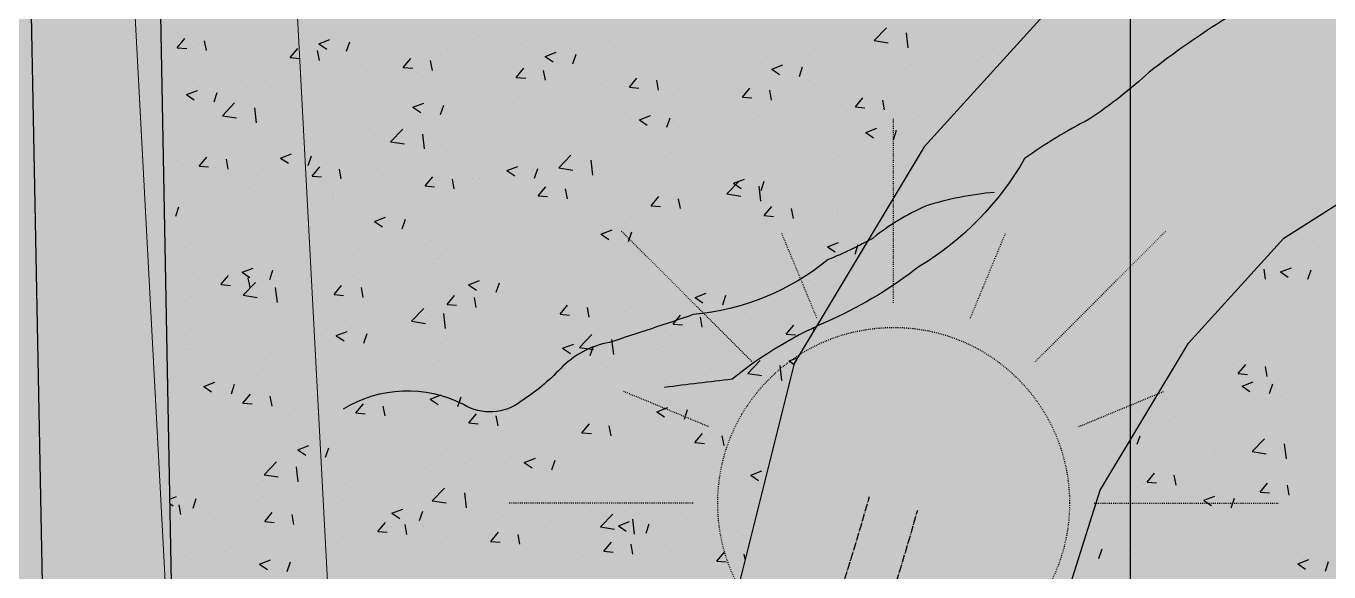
# Model space of a CAD drawing. Header units: millimetres. Extents: x 709 to 3952, y 378 to 2394.
# Drawn here: x 2424.3 to 2631, y 991.2 to 1077.9 of the extents above; entities that cross this region are included whole.
import ezdxf

# ---------------------------------------------------------------- set-up
doc = ezdxf.new("R2010")
doc.units = ezdxf.units.MM
doc.linetypes.add('ACAD_ISO03W100', pattern=[30, 12, -18])
doc.linetypes.add('ACAD_ISO04W100', pattern=[30, 24, -3, 0, -3])
doc.layers.add('BAS', color=252, linetype='Continuous')
doc.layers.add('Layer1', color=7, linetype='Continuous')
doc.layers.add('line', color=251, linetype='Continuous', lineweight=20)

# ---------------------------------------------------------------- blocks, each defined once
blk = doc.blocks.new('*X242')
at = {"color": 0}
for p, q in [((411227.7741436184, 4018092.126790816), (411227.7741436184, 4018092.126790816)), ((411227.2297357752, 4018091.597564502), (411227.2297357752, 4018091.597564502)), ((411229.7455380511, 4018090.254557228), (411229.7455380511, 4018090.254557228)), ((411221.3970361854, 4018085.278012626), (411221.208422377, 4018086.899330371)), ((411223.7576697398, 4018086.453347881), (411225.5081330395, 4018087.125287786)), ((411223.7584447745, 4018086.452124105), (411225.0020011334, 4018085.61333475)), ((411228.1441530337, 4018085.284871397), (411228.6510611387, 4018086.795600215)), ((411220.6529973396, 4018081.737271705), (411220.6529973396, 4018081.737271705)), ((411223.3435898238, 4018082.955340575), (411223.3435898238, 4018082.955340575)), ((411226.9114930271, 4018082.561218293), (411226.9114930271, 4018082.561218293)), ((411229.441541668, 4018081.932210883), (411229.441541668, 4018081.932210883)), ((411216.4568696012, 4018080.057803292), (411216.4568696012, 4018080.057803292)), ((411222.7422308967, 4018080.875273069), (411222.7422308967, 4018080.875273069)), ((411229.1375452853, 4018073.609864537), (411229.1375452853, 4018073.609864537)), ((411229.8030530173, 4018073.947450632), (411229.8030530173, 4018073.947450632)), ((411214.0762589037, 4018071.876978908), (411214.0762589037, 4018071.876978908)), ((411216.1528732181, 4018071.735456947), (411216.1528732181, 4018071.735456947)), ((411217.0651145501, 4018070.313276578), (411218.2703413182, 4018071.749609909)), ((411220.3347545912, 4018072.700925496), (411220.3347545912, 4018072.700925496)), ((411221.6894581423, 4018069.846134278), (411221.400394096, 4018071.4132014)), ((411217.0666342208, 4018070.313118994), (411218.560926268, 4018070.182385379)), ((411218.4752216758, 4018070.180456796), (411218.4752216758, 4018070.180456796)), ((411210.4008573074, 4018067.386206038), (411210.4008573074, 4018067.386206038)), ((411217.6747864466, 4018068.32459675), (411219.4252497462, 4018068.996536655)), ((411217.6755614767, 4018068.32337298), (411218.9191178356, 4018067.484583625)), ((411222.0612555998, 4018067.15612506), (411222.5681637047, 4018068.666853878)), ((411221.7100477274, 4018065.958678446), (411221.7100477274, 4018065.958678446)), ((411223.7464182121, 4018066.822334244), (411223.7464182121, 4018066.822334244)), ((411228.8335489023, 4018065.287518192), (411228.8335489023, 4018065.287518192)), ((411207.1303934934, 4018063.456053888), (411207.1303934934, 4018063.456053888)), ((411215.8488768354, 4018063.413110601), (411215.8488768354, 4018063.413110601)), ((411223.2263145808, 4018064.087157835), (411223.2263145808, 4018064.087157835)), ((411203.2212137714, 4018061.812645654), (411203.2212137714, 4018061.812645654)), ((411207.4995204672, 4018062.016686111), (411207.4995204672, 4018062.016686111)), ((411213.7580161547, 4018062.840632699), (411213.7580161547, 4018062.840632699)), ((411201.0556898852, 4018059.092862643), (411201.4998872421, 4018060.416695782)), ((411219.2963559175, 4018057.921253665), (411221.2435683033, 4018059.950667417)), ((411224.71149104, 4018056.787073829), (411224.4352864284, 4018059.161319077)), ((411227.700426089, 4018060.469508009), (411227.700426089, 4018060.469508009)), ((411200.1558686927, 4018058.036607262), (411200.1558686927, 4018058.036607262)), ((411213.120771855, 4018057.966883451), (411213.120771855, 4018057.966883451)), ((411213.5014295959, 4018057.472735469), (411213.5014295959, 4018057.472735469)), ((411219.2960431562, 4018057.921199651), (411221.5194620076, 4018057.576368371)), ((411226.8469905008, 4018056.908863675), (411226.8469905008, 4018056.908863675)), ((411228.5295525193, 4018056.965171846), (411228.5295525193, 4018056.965171846)), ((411198.5411176216, 4018055.464258892), (411198.5411176216, 4018055.464258892)), ((411215.5448804524, 4018055.090764256), (411215.5448804524, 4018055.090764256)), ((411202.6023933321, 4018053.077276608), (411203.8076201003, 4018054.513609939)), ((411202.6039129955, 4018053.077119021), (411204.0982050427, 4018052.946385406)), ((411202.9172173887, 4018053.490299308), (411202.9172173887, 4018053.490299308)), ((411207.2267235996, 4018052.610145726), (411206.9376595533, 4018054.177212848)), ((411207.1812777186, 4018052.980339902), (411207.1812777186, 4018052.980339902)), ((411216.6495761448, 4018054.226865038), (411216.6495761448, 4018054.226865038)), ((411220.5338978972, 4018051.508473234), (411221.7391246654, 4018052.944806565)), ((411200.9227820312, 4018052.156393314), (411200.9227820312, 4018052.156393314)), ((411211.5919031536, 4018050.195845619), (411213.3423664533, 4018050.867785524)), ((411220.5354175612, 4018051.508315651), (411222.0297096084, 4018051.377582037)), ((411225.1582267973, 4018051.04132827), (411224.869162751, 4018052.608395393)), ((411211.5926781786, 4018050.194621854), (411212.8362345375, 4018049.355832499)), ((411215.9783581658, 4018049.027378723), (411216.4852662708, 4018050.538107541)), ((411222.6685133667, 4018049.217990262), (411222.6685133667, 4018049.217990262)), ((411228.2255561363, 4018048.6428255), (411228.2255561363, 4018048.6428255)), ((411208.0888591332, 4018046.715365704), (411208.0888591332, 4018046.715365704)), ((411215.2408840694, 4018046.76841791), (411215.2408840694, 4018046.76841791)), ((411225.8615971261, 4018046.445201852), (411225.8615971261, 4018046.445201852)), ((411195.2875005433, 4018045.261723483), (411195.2875005433, 4018045.261723483)), ((411202.6132210057, 4018045.167952963), (411202.6132210057, 4018045.167952963)), ((411208.633061448, 4018044.697851689), (411208.633061448, 4018044.697851689)), ((411210.0728377087, 4018044.366572241), (411210.0728377087, 4018044.366572241)), ((411194.3460435951, 4018042.296100517), (411194.3460435951, 4018042.296100517)), ((411194.9727924513, 4018040.964116306), (411195.4797005562, 4018042.474845124)), ((411200.6045392826, 4018043.120047105), (411200.6045392826, 4018043.120047105)), ((411221.9786223531, 4018044.133979896), (411221.9786223531, 4018044.133979896)), ((411200.5586970796, 4018041.90360093), (411200.5586970796, 4018041.90360093)), ((411213.9042579843, 4018041.339729137), (411213.9042579843, 4018041.339729137)), ((411226.514579456, 4018040.130373352), (411228.2650427556, 4018040.802313257)), ((411227.2498188894, 4018040.775857343), (411227.2498188894, 4018040.775857343)), ((411227.9215597536, 4018040.320479154), (411227.9215597536, 4018040.320479154)), ((411230.9010264464, 4018038.961894804), (411231.4079345513, 4018040.472623622)), ((411226.5153544846, 4018040.129149591), (411227.7589108435, 4018039.290360236))]:
    blk.add_line(p, q, dxfattribs=at)
blk = doc.blocks.new('*X243')
at = {"color": 0}
for p, q in [((411052.9657278754, 4018125.409861731), (411052.9657278754, 4018125.409861731)), ((411069.9384469096, 4018125.117877773), (411069.9384469096, 4018125.117877773)), ((411140.3097095194, 4018125.126569734), (411140.3097095194, 4018125.126569734)), ((411144.7406157991, 4018125.092769564), (411144.7406157991, 4018125.092769564)), ((411159.3053483135, 4018123.179085132), (411161.2525606992, 4018125.208498884)), ((411048.744006771, 4018122.042113638), (411049.9492335391, 4018123.478446969)), ((411052.4681638151, 4018124.095559674), (411052.4681638151, 4018124.095559674)), ((411053.3683920517, 4018121.575103391), (411053.0793280054, 4018123.142170513)), ((411061.8080857893, 4018123.786083662), (411061.8080857893, 4018123.786083662)), ((411071.2049331333, 4018122.656344886), (411072.955396433, 4018123.328284791)), ((411075.5914462064, 4018121.487987659), (411076.0983543114, 4018122.998716477)), ((411083.2840078146, 4018124.554005979), (411083.2840078146, 4018124.554005979)), ((411096.6295687187, 4018123.990134186), (411096.6295687187, 4018123.990134186)), ((411106.2524320877, 4018124.168842217), (411106.2524320877, 4018124.168842217)), ((411109.9751296229, 4018123.426262392), (411109.9751296229, 4018123.426262392)), ((411116.2247560089, 4018124.483223225), (411116.2247560089, 4018124.483223225)), ((411134.0512138319, 4018124.302623146), (411134.0512138319, 4018124.302623146)), ((411158.0861767032, 4018124.52889777), (411158.0861767032, 4018124.52889777)), ((411159.3050355446, 4018123.1790311), (411161.528454396, 4018122.834199821)), ((411164.7205363442, 4018122.04493547), (411164.4443317325, 4018124.419180717)), ((411167.2049313882, 4018123.156279061), (411167.2049313882, 4018123.156279061)), ((411171.4317376082, 4018123.965025977), (411171.4317376082, 4018123.965025977)), ((411179.8325944518, 4018124.756744009), (411179.8325944518, 4018124.756744009)), ((411048.7455264495, 4018122.041956003), (411050.2398184966, 4018121.911222389)), ((411052.3397873631, 4018122.539558526), (411052.3397873631, 4018122.539558526)), ((411066.6755113359, 4018120.473310264), (411067.8807381041, 4018121.909643595)), ((411071.2998952494, 4018120.006285936), (411071.0108312031, 4018121.573353058)), ((411071.2057081269, 4018122.655121089), (411072.4492644858, 4018121.816331734)), ((411090.6124208787, 4018121.008350689), (411090.6124208787, 4018121.008350689)), ((411091.6727778548, 4018121.666217658), (411091.6727778548, 4018121.666217658)), ((411103.2400839425, 4018122.608815636), (411103.2400839425, 4018122.608815636)), ((411107.1331690331, 4018120.654151484), (411108.8836323328, 4018121.32609139)), ((411108.7941559884, 4018120.977468399), (411108.7941559884, 4018120.977468399)), ((411111.5196802015, 4018119.485766157), (411112.0265883064, 4018120.996494975)), ((411118.2624544146, 4018122.223993535), (411118.2624544146, 4018122.223993535)), ((411123.3206905271, 4018122.862390598), (411123.3206905271, 4018122.862390598)), ((411136.666251432, 4018122.298518805), (411136.666251432, 4018122.298518805)), ((411150.0118123354, 4018121.734647012), (411150.0118123354, 4018121.734647012)), ((411154.3690130727, 4018121.39601424), (411154.3690130727, 4018121.39601424)), ((411163.3573732395, 4018121.170775218), (411163.3573732395, 4018121.170775218)), ((411178.1185200863, 4018121.765370386), (411178.1185200863, 4018121.765370386)), ((411066.6770310152, 4018120.473152634), (411068.1713230623, 4018120.342419019)), ((411077.0931236206, 4018119.1635931), (411077.0931236206, 4018119.1635931)), ((411077.7765025628, 4018119.248085866), (411077.7765025628, 4018119.248085866)), ((411084.6070159008, 4018118.90450689), (411085.8122426689, 4018120.34084022)), ((411084.6085355809, 4018118.904349264), (411086.102827628, 4018118.77361565)), ((411089.2313984473, 4018118.43746848), (411088.942334401, 4018120.004535602)), ((411102.535660301, 4018120.153521811), (411102.535660301, 4018120.153521811)), ((411107.1339440366, 4018120.652927691), (411108.3775003955, 4018119.814138336)), ((411141.3843410058, 4018119.52160665), (411141.3843410058, 4018119.52160665)), ((411143.0614049321, 4018118.651958082), (411144.8118682318, 4018119.323897988)), ((411147.4479141966, 4018117.483544655), (411147.9548223016, 4018118.994273473)), ((411163.5388658528, 4018119.262745827), (411163.5388658528, 4018119.262745827)), ((411165.2485246147, 4018119.415378272), (411165.2485246147, 4018119.415378272)), ((411174.7168230408, 4018120.661903408), (411174.7168230408, 4018120.661903408)), ((411176.7029341445, 4018120.606903424), (411176.7029341445, 4018120.606903424)), ((411064.7918304961, 4018117.373678276), (411064.7918304961, 4018117.373678276)), ((411077.2786024575, 4018116.828367064), (411077.2786024575, 4018116.828367064)), ((411086.7469008836, 4018118.0748922), (411086.7469008836, 4018118.0748922)), ((411102.5385204657, 4018117.335703515), (411103.7437472339, 4018118.772036846)), ((411102.5400401466, 4018117.335545895), (411104.0343321937, 4018117.20481228)), ((411107.1629016451, 4018116.868651025), (411106.8738375988, 4018118.435718147)), ((411120.4700250312, 4018115.766900141), (411121.6752517994, 4018117.203233472)), ((411125.0944048432, 4018115.299833569), (411124.8053407969, 4018116.866900691)), ((411128.7566779417, 4018117.921141702), (411128.7566779417, 4018117.921141702)), ((411143.0621799467, 4018118.650734292), (411144.3057363056, 4018117.811944937)), ((411148.9592116192, 4018116.760121269), (411148.9592116192, 4018116.760121269)), ((411158.9900289272, 4018118.591431684), (411158.9900289272, 4018118.591431684)), ((411046.3478973904, 4018116.33215079), (411046.3478973904, 4018116.33215079)), ((411050.1993735371, 4018114.593066021), (411051.9498368368, 4018115.265005927)), ((411052.1641674321, 4018115.773213329), (411052.1641674321, 4018115.773213329)), ((411054.5858804917, 4018113.424725242), (411055.0927885966, 4018114.93545406)), ((411059.6934582946, 4018115.768278996), (411059.6934582946, 4018115.768278996)), ((411062.513469387, 4018116.660968542), (411062.513469387, 4018116.660968542)), ((411071.02010677, 4018116.004420476), (411071.02010677, 4018116.004420476)), ((411073.0390191987, 4018115.204407203), (411073.0390191987, 4018115.204407203)), ((411086.3845801029, 4018114.64053541), (411086.3845801029, 4018114.64053541)), ((411115.9207596263, 4018116.16087688), (411115.9207596263, 4018116.16087688)), ((411120.4715447123, 4018115.766742525), (411121.9658367594, 4018115.636008911)), ((411133.7329710837, 4018115.266276937), (411133.7329710837, 4018115.266276937)), ((411138.4015295961, 4018114.198096767), (411139.6067563643, 4018115.634430097)), ((411143.025908041, 4018113.731016113), (411142.7368439948, 4018115.298083236)), ((411143.2012695099, 4018116.512802073), (411143.2012695099, 4018116.512802073)), ((411166.9009350051, 4018114.833932716), (411166.9009350051, 4018114.833932716)), ((411047.9338151542, 4018114.158343983), (411047.9338151542, 4018114.158343983)), ((411050.2001485225, 4018114.591842225), (411051.4437048814, 4018113.75305287)), ((411055.2313473527, 4018113.925790865), (411055.2313473527, 4018113.925790865)), ((411055.8957210375, 4018111.240046191), (411057.8429334232, 4018113.269459942)), ((411086.1276094369, 4018112.59087262), (411087.8780727366, 4018113.262812525)), ((411086.1283844329, 4018112.589648827), (411087.3719407918, 4018111.750859472)), ((411090.3084244958, 4018112.686004343), (411090.3084244958, 4018112.686004343)), ((411090.5141144872, 4018111.42250374), (411091.0210225921, 4018112.933232557)), ((411099.7301410079, 4018114.076663616), (411099.7301410079, 4018114.076663616)), ((411102.9360875591, 4018114.28646929), (411102.9360875591, 4018114.28646929)), ((411113.075701912, 4018113.512791823), (411113.075701912, 4018113.512791823)), ((411126.4212628162, 4018112.948920029), (411126.4212628162, 4018112.948920029)), ((411127.4744753963, 4018114.442330349), (411127.4744753963, 4018114.442330349)), ((411134.3795573857, 4018114.25749671), (411134.3795573857, 4018114.25749671)), ((411138.403049278, 4018114.197939156), (411139.8973413251, 4018114.067205541)), ((411154.0650166897, 4018113.073667894), (411154.0650166897, 4018113.073667894)), ((411156.3330341607, 4018112.629293391), (411157.5382609289, 4018114.065626722)), ((411156.3345538437, 4018112.629135786), (411157.8288458908, 4018112.498402172)), ((411160.9574112388, 4018112.162198658), (411160.6683471925, 4018113.72926578)), ((411169.5292442144, 4018113.773575391), (411169.5292442144, 4018113.773575391)), ((411055.8954082651, 4018111.239992128), (411058.1188271166, 4018110.895160849)), ((411061.3109012255, 4018110.10596477), (411061.0346966139, 4018112.480210017)), ((411077.4725061801, 4018110.925739521), (411077.4725061801, 4018110.925739521)), ((411102.2174175528, 4018111.117175602), (411102.2174175528, 4018111.117175602)), ((411111.6857159789, 4018112.363700738), (411111.6857159789, 4018112.363700738)), ((411119.7999031516, 4018111.754872152), (411119.7999031516, 4018111.754872152)), ((411122.0558453359, 4018110.588679218), (411123.8063086356, 4018111.260619123)), ((411122.0566203426, 4018110.587455429), (411123.3001767015, 4018109.748666074)), ((411126.4423484819, 4018109.420282238), (411126.9492565868, 4018110.931011056)), ((411139.7668237204, 4018112.385048235), (411139.7668237204, 4018112.385048235)), ((411141.0803446229, 4018111.199260304), (411141.0803446229, 4018111.199260304)), ((411153.1123846253, 4018111.821176442), (411153.1123846253, 4018111.821176442)), ((411154.9495899808, 4018111.270950832), (411154.9495899808, 4018111.270950832)), ((411166.4579455287, 4018111.257304649), (411166.4579455287, 4018111.257304649)), ((411168.1400846042, 4018110.801610611), (411168.1400846042, 4018110.801610611)), ((411064.487834113, 4018109.05133193), (411064.487834113, 4018109.05133193)), ((411082.5767472532, 4018107.102070833), (411084.523959639, 4018109.131484584)), ((411095.9589218653, 4018110.293229014), (411095.9589218653, 4018110.293229014)), ((411105.2202489187, 4018109.252247593), (411105.2202489187, 4018109.252247593)), ((411128.452681559, 4018109.598795357), (411128.452681559, 4018109.598795357)), ((411140.3699357473, 4018108.768326274), (411140.3699357473, 4018108.768326274)), ((411152.4132904906, 4018108.731138887), (411152.4132904906, 4018108.731138887)), ((411157.9840812349, 4018108.586485815), (411159.7345445346, 4018109.258425721)), ((411157.9848562527, 4018108.585262029), (411159.2284126116, 4018107.746472674)), ((411158.6717861781, 4018109.555085475), (411158.6717861781, 4018109.555085475)), ((411162.3705824773, 4018107.418060738), (411162.8774905822, 4018108.928789556)), ((411051.8601710494, 4018107.450866983), (411051.8601710494, 4018107.450866983)), ((411070.7018640218, 4018106.968074267), (411070.7018640218, 4018106.968074267)), ((411080.170162448, 4018108.214599403), (411080.170162448, 4018108.214599403)), ((411082.5764344822, 4018107.102016777), (411084.7998533337, 4018106.757185498)), ((411087.9919237189, 4018105.967972747), (411087.7157191072, 4018108.342217994)), ((411090.6405946845, 4018106.749623036), (411090.6405946845, 4018106.749623036)), ((411115.6167632432, 4018107.838530534), (411115.6167632432, 4018107.838530534)), ((411136.6245310733, 4018106.652509276), (411136.6245310733, 4018106.652509276)), ((411166.5969386229, 4018106.511586369), (411166.5969386229, 4018106.511586369)), ((411052.2127901179, 4018103.237310294), (411053.4180168861, 4018104.673643624)), ((411056.8371607067, 4018102.770297384), (411056.5480966604, 4018104.337364506)), ((411064.4433683344, 4018106.144127679), (411064.4433683344, 4018106.144127679)), ((411065.1220498407, 4018104.527593755), (411066.8725131404, 4018105.19953366)), ((411065.1228248285, 4018104.526369963), (411066.3663811873, 4018103.687580608)), ((411069.5085487725, 4018103.359241323), (411070.0154568774, 4018104.869970141)), ((411090.0044281124, 4018104.363657997), (411090.0044281124, 4018104.363657997)), ((411102.6320911764, 4018105.964122944), (411102.6320911764, 4018105.964122944)), ((411109.2577734684, 4018102.964095473), (411111.2049858542, 4018104.993509225)), ((411120.8977369597, 4018104.582037552), (411120.8977369597, 4018104.582037552)), ((411125.7902815132, 4018106.265701715), (411125.7902815132, 4018106.265701715)), ((411127.1562326471, 4018105.40598414), (411127.1562326471, 4018105.40598414)), ((411153.7610203066, 4018104.751321548), (411153.7610203066, 4018104.751321548)), ((411048.654608917, 4018104.065498068), (411048.654608917, 4018104.065498068)), ((411052.2143097896, 4018103.237152661), (411053.7086018368, 4018103.106419046)), ((411054.8250901459, 4018102.993395218), (411054.8250901459, 4018102.993395218)), ((411068.1706510508, 4018102.429523424), (411068.1706510508, 4018102.429523424)), ((411070.1442946828, 4018101.668506919), (411071.349521451, 4018103.10484025)), ((411074.7686639045, 4018101.201479929), (411074.4795998582, 4018102.768547051)), ((411076.0609404509, 4018104.246998477), (411076.0609404509, 4018104.246998477)), ((411077.1685097973, 4018102.603393175), (411077.1685097973, 4018102.603393175)), ((411101.0502857398, 4018102.525400353), (411102.8007490395, 4018103.197340258)), ((411101.0510607389, 4018102.524176565), (411102.2946170978, 4018101.68538721)), ((411105.1089775423, 4018102.503407941), (411105.1089775423, 4018102.503407941)), ((411105.4367827675, 4018101.35701982), (411105.9436908725, 4018102.867748638)), ((411109.2574606994, 4018102.964041427), (411111.4808795508, 4018102.619210148)), ((411111.2106272803, 4018103.763077157), (411111.2106272803, 4018103.763077157)), ((411114.6729462123, 4018101.829980722), (411114.3967416006, 4018104.20422597)), ((411140.7763482398, 4018102.876913958), (411140.7763482398, 4018102.876913958)), ((411164.4973314925, 4018102.522057643), (411164.4973314925, 4018102.522057643)), ((411046.7507257788, 4018100.199144458), (411046.7507257788, 4018100.199144458)), ((411061.4812862181, 4018101.744373918), (411061.4812862181, 4018101.744373918)), ((411064.1838377303, 4018100.728985585), (411064.1838377303, 4018100.728985585)), ((411070.1458143553, 4018101.668349291), (411071.6401064025, 4018101.537615677)), ((411081.516211955, 4018101.86565163), (411081.516211955, 4018101.86565163)), ((411088.0757992478, 4018100.099703545), (411089.2810260159, 4018101.536036876)), ((411089.3821834287, 4018100.432936217), (411089.3821834287, 4018100.432936217)), ((411092.7001671023, 4018099.632662473), (411092.411103056, 4018101.199729595)), ((411094.8617728591, 4018101.301779837), (411094.8617728591, 4018101.301779837)), ((411095.6406791162, 4018101.256882805), (411095.6406791162, 4018101.256882805)), ((411096.6309730461, 4018101.260452599), (411096.6309730461, 4018101.260452599)), ((411108.2073337633, 4018100.737908044), (411108.2073337633, 4018100.737908044)), ((411121.5528946683, 4018100.17403625), (411121.5528946683, 4018100.17403625)), ((411128.1486851762, 4018101.276449011), (411128.1486851762, 4018101.276449011)), ((411135.9387996841, 4018098.826120115), (411137.8860120699, 4018100.855533866)), ((411136.9785216387, 4018100.523206951), (411138.7289849384, 4018101.195146856)), ((411136.9792966486, 4018100.521983166), (411138.2228530074, 4018099.683193811)), ((411141.3650167627, 4018099.354798318), (411141.8719248676, 4018100.865527136)), ((411161.5633461686, 4018100.941317814), (411161.5633461686, 4018100.941317814)), ((411046.9016319839, 4018099.241749361), (411046.9016319839, 4018099.241749361)), ((411051.5561746662, 4018099.128520637), (411051.5561746662, 4018099.128520637)), ((411060.0962866822, 4018099.635272665), (411060.0962866822, 4018099.635272665)), ((411073.4418475871, 4018099.071400872), (411073.4418475871, 4018099.071400872)), ((411073.5934240114, 4018098.354306606), (411073.5934240114, 4018098.354306606)), ((411082.0513188125, 4018098.757828041), (411082.0513188125, 4018098.757828041)), ((411086.7874084913, 4018098.507529078), (411086.7874084913, 4018098.507529078)), ((411088.077318921, 4018100.099545922), (411089.5716109682, 4018099.968812307)), ((411106.0073038133, 4018098.530900171), (411107.2125305815, 4018099.967233502)), ((411106.0088234867, 4018098.530742552), (411107.5031155339, 4018098.400008938)), ((411110.6316703001, 4018098.063845017), (411110.3426062538, 4018099.63091214)), ((411115.3127668605, 4018099.516184189), (411115.3127668605, 4018099.516184189)), ((411123.9388083782, 4018096.962096796), (411125.1440351463, 4018098.398430127)), ((411134.8984555724, 4018099.610164457), (411134.8984555724, 4018099.610164457)), ((411135.9384869165, 4018098.826066076), (411138.1619057679, 4018098.481234797)), ((411141.3539687055, 4018097.691988698), (411141.0777640938, 4018100.066233945)), ((411145.836552055, 4018098.87084609), (411145.836552055, 4018098.87084609)), ((411148.2440164766, 4018099.046292663), (411148.2440164766, 4018099.046292663)), ((411149.917677259, 4018100.019433085), (411149.917677259, 4018100.019433085)), ((411152.0950477424, 4018099.694792678), (411152.0950477424, 4018099.694792678)), ((411161.5895773808, 4018098.482420869), (411161.5895773808, 4018098.482420869)), ((411048.5029830578, 4018095.295978906), (411049.0098911627, 4018096.806707724)), ((411057.8666298978, 4018096.283834882), (411057.8666298978, 4018096.283834882)), ((411064.1251255852, 4018097.10778147), (411064.1251255852, 4018097.10778147)), ((411067.4716645797, 4018096.255203481), (411067.4716645797, 4018096.255203481)), ((411089.7004317297, 4018096.041311651), (411089.7004317297, 4018096.041311651)), ((411100.1329693954, 4018097.943657285), (411100.1329693954, 4018097.943657285)), ((411102.3280947933, 4018097.641776599), (411102.3280947933, 4018097.641776599)), ((411113.4785302996, 4018097.379785492), (411113.4785302996, 4018097.379785492)), ((411123.9403280524, 4018096.961939183), (411125.4346200996, 4018096.831205568)), ((411126.8240912046, 4018096.815913697), (411126.8240912046, 4018096.815913697)), ((411128.5631734983, 4018096.495027562), (411128.274109452, 4018098.062094684)), ((411130.0477926376, 4018096.792216479), (411130.0477926376, 4018096.792216479)), ((411135.3380230248, 4018097.516808527), (411135.3380230248, 4018097.516808527)), ((411140.1696521087, 4018096.252041904), (411140.1696521087, 4018096.252041904)), ((411141.8703129428, 4018095.393293421), (411143.0755397109, 4018096.829626752)), ((411146.4946766961, 4018094.926210106), (411146.2056126498, 4018096.493277228)), ((411153.4570239243, 4018096.428975202), (411153.4570239243, 4018096.428975202)), ((411076.8645134138, 4018094.281046829), (411076.8645134138, 4018094.281046829)), ((411080.0447261436, 4018094.462121489), (411081.7951894433, 4018095.134061394)), ((411080.0455011345, 4018094.4608977), (411081.2890574933, 4018093.622108345)), ((411084.4312170533, 4018093.293757403), (411084.9381251582, 4018094.804486221)), ((411114.320998524, 4018094.721744755), (411114.320998524, 4018094.721744755)), ((411120.5794942115, 4018095.545691343), (411120.5794942115, 4018095.545691343)), ((411120.758368792, 4018095.014183968), (411120.758368792, 4018095.014183968)), ((411140.4723518567, 4018094.554567612), (411140.4723518567, 4018094.554567612)), ((411141.8718326181, 4018095.393135813), (411143.3661246653, 4018095.262402199)), ((411153.5152130129, 4018095.688170111), (411153.5152130129, 4018095.688170111)), ((411052.8920103455, 4018093.752578924), (411052.8920103455, 4018093.752578924)), ((411063.8798413474, 4018092.406639239), (411063.8798413474, 4018092.406639239)), ((411098.5322391067, 4018092.643115144), (411098.5322391067, 4018092.643115144)), ((411106.1787145578, 4018092.51155941), (411106.1787145578, 4018092.51155941)), ((411115.9729620425, 4018092.459928086), (411117.7234253422, 4018093.131867991)), ((411115.9737370449, 4018092.458704302), (411117.2172934038, 4018091.619914947)), ((411120.359451048, 4018091.291535901), (411120.8663591529, 4018092.802264719)), ((411127.8446887931, 4018092.954102665), (411127.8446887931, 4018092.954102665)), ((411049.851298068, 4018090.285673889), (411049.851298068, 4018090.285673889)), ((411051.2521782835, 4018090.806174292), (411051.2521782835, 4018090.806174292)), ((411082.8054449931, 4018090.57264342), (411082.8054449931, 4018090.57264342)), ((411089.0639406805, 4018091.396590008), (411089.0639406805, 4018091.396590008)), ((411091.5990603242, 4018090.008934852), (411091.5990603242, 4018090.008934852)), ((411115.0087704776, 4018091.193837843), (411115.0087704776, 4018091.193837843)), ((411145.5183093062, 4018089.834499882), (411145.5183093062, 4018089.834499882)), ((411151.9011979416, 4018090.457734684), (411153.6516612413, 4018091.129674589)), ((411151.9019729546, 4018090.456510904), (411153.1455293134, 4018089.617721549)), ((411154.9866077324, 4018091.081025017), (411154.9866077324, 4018091.081025017)), ((411156.2876850434, 4018089.289314401), (411156.7945931483, 4018090.800043219)), ((411063.1968589721, 4018089.721802095), (411063.1968589721, 4018089.721802095)), ((411067.0166855757, 4018088.494013809), (411067.0166855757, 4018088.494013809)), ((411076.5424198755, 4018089.157930302), (411076.5424198755, 4018089.157930302)), ((411089.8879807804, 4018088.594058509), (411089.8879807804, 4018088.594058509)), ((411102.0240984106, 4018089.319430253), (411102.0240984106, 4018089.319430253)), ((411103.2335416846, 4018088.030186715), (411103.2335416846, 4018088.030186715)), ((411139.2598136188, 4018089.010553293), (411139.2598136188, 4018089.010553293)), ((411153.1530275412, 4018088.106628856), (411153.1530275412, 4018088.106628856)), ((411051.2898914621, 4018086.423542085), (411051.2898914621, 4018086.423542085)), ((411055.6815734649, 4018084.432506949), (411056.886800233, 4018085.86884028)), ((411057.5483871496, 4018087.247488673), (411057.5483871496, 4018087.247488673)), ((411059.0391665474, 4018086.398842624), (411060.7896298471, 4018087.070782529)), ((411059.0399415304, 4018086.397618837), (411060.2834978893, 4018085.558829482)), ((411063.4256513385, 4018085.230494986), (411063.9325594435, 4018086.741223804)), ((411076.5605170311, 4018085.958700483), (411076.5605170311, 4018085.958700483)), ((411077.0194060914, 4018087.506310293), (411077.0194060914, 4018087.506310293)), ((411089.3964353466, 4018087.718965305), (411089.3964353466, 4018087.718965305)), ((411116.5791025888, 4018087.466314922), (411116.5791025888, 4018087.466314922)), ((411123.4710542014, 4018086.931923682), (411123.4710542014, 4018086.931923682)), ((411129.9246634929, 4018086.902443129), (411129.9246634929, 4018086.902443129)), ((411140.1683554745, 4018086.232221266), (411140.1683554745, 4018086.232221266)), ((411143.2702243979, 4018086.338571334), (411143.2702243979, 4018086.338571334)), ((411055.6830931301, 4018084.432349319), (411057.1773851773, 4018084.301615704)), ((411059.2101986239, 4018082.749105815), (411061.1574110097, 4018084.778519567)), ((411060.3059293617, 4018083.965491377), (411060.0168653154, 4018085.532558499)), ((411062.4397518572, 4018085.003685735), (411062.4397518572, 4018085.003685735)), ((411063.575844964, 4018084.084292893), (411063.575844964, 4018084.084292893)), ((411064.6253560801, 4018081.615025973), (411064.3491514685, 4018083.989271221)), ((411073.6130780298, 4018082.863703575), (411074.818304798, 4018084.300036905)), ((411078.2374325595, 4018082.396673921), (411077.9483685132, 4018083.963741044)), ((411094.9674024464, 4018084.396649221), (411096.7178657461, 4018085.068589127)), ((411094.9681774405, 4018084.395425438), (411096.2117337993, 4018083.556636083)), ((411099.3538853336, 4018083.228273483), (411099.8607934385, 4018084.739002301)), ((411107.7442600878, 4018084.861451958), (411107.7442600878, 4018084.861451958)), ((411114.0027557753, 4018085.685398547), (411114.0027557753, 4018085.685398547)), ((411127.54069241, 4018084.631756319), (411127.54069241, 4018084.631756319)), ((411148.8854940888, 4018085.102838462), (411148.8854940888, 4018085.102838462)), ((411047.8600976237, 4018082.501061176), (411047.8600976237, 4018082.501061176)), ((411050.9481819007, 4018082.483827946), (411050.9481819007, 4018082.483827946)), ((411059.2098858537, 4018082.749051755), (411061.4333047051, 4018082.404220476)), ((411073.6145976958, 4018082.863545949), (411075.108889743, 4018082.732812335)), ((411091.5445825954, 4018081.294900201), (411092.7498093635, 4018082.731233532)), ((411091.9555006705, 4018082.782822347), (411091.9555006705, 4018082.782822347)), ((411096.1689357574, 4018080.827856466), (411095.8798717111, 4018082.394923588)), ((411114.7047740945, 4018082.871491497), (411114.7047740945, 4018082.871491497)), ((411130.8956383454, 4018082.394455819), (411132.6461016451, 4018083.066395725)), ((411130.8964133509, 4018082.39323204), (411132.1399697097, 4018081.554442685)), ((411134.3058398559, 4018082.600213903), (411134.3058398559, 4018082.600213903)), ((411135.2821193287, 4018081.226051982), (411135.7890274337, 4018082.736780799)), ((411076.2287065569, 4018080.712350623), (411076.2287065569, 4018080.712350623)), ((411082.4872022443, 4018081.536297211), (411082.4872022443, 4018081.536297211)), ((411085.891224839, 4018078.611130456), (411087.8384372248, 4018080.640544207)), ((411091.3063785735, 4018077.47703395), (411091.0301739618, 4018079.851279197)), ((411091.5461022615, 4018081.29474258), (411093.0403943087, 4018081.164008965)), ((411101.7201020278, 4018080.997083907), (411101.7201020278, 4018080.997083907)), ((411109.4760871602, 4018079.726096826), (411110.6813139284, 4018081.162430157)), ((411109.4776068272, 4018079.72593921), (411110.9718988744, 4018079.595205596)), ((411114.1004389551, 4018079.25903901), (411113.8113749088, 4018080.826106132)), ((411119.7261856217, 4018080.097589345), (411119.7261856217, 4018080.097589345)), ((411127.4075917248, 4018078.157293451), (411128.612818493, 4018079.593626782)), ((411138.9415708701, 4018079.974207084), (411138.9415708701, 4018079.974207084)), ((411148.4098692962, 4018081.22073222), (411148.4098692962, 4018081.22073222)), ((411060.4399471395, 4018078.633721012), (411060.4399471395, 4018078.633721012)), ((411076.256520648, 4018077.636354138), (411076.256520648, 4018077.636354138)), ((411085.8909120708, 4018078.611076404), (411088.1143309223, 4018078.266245125)), ((411089.0924389639, 4018079.39661896), (411089.0924389639, 4018079.39661896)), ((411105.1465313881, 4018077.594964787), (411105.1465313881, 4018077.594964787)), ((411127.4091113929, 4018078.157135841), (411128.9034034401, 4018078.026402226)), ((411132.0319421533, 4018077.690221555), (411131.742878107, 4018079.257288677)), ((411132.6830751827, 4018079.150260496), (411132.6830751827, 4018079.150260496)), ((411139.8643590914, 4018077.90987492), (411139.8643590914, 4018077.90987492)), ((411145.3390962901, 4018076.588490077), (411146.5443230583, 4018078.024823408)), ((411149.7638493147, 4018077.203449378), (411149.6743813048, 4018077.688471221)), ((411050.9716487134, 4018077.387195876), (411050.9716487134, 4018077.387195876)), ((411058.3284908234, 4018076.946918317), (411058.3284908234, 4018076.946918317)), ((411063.2718485813, 4018075.761946547), (411063.2718485813, 4018075.761946547)), ((411071.6740517283, 4018076.383046523), (411071.6740517283, 4018076.383046523)), ((411073.9618428502, 4018076.333370357), (411075.7123061499, 4018077.005310262)), ((411073.9626178364, 4018076.332146574), (411075.2061741953, 4018075.493357219)), ((411078.3483196193, 4018075.165011066), (411078.8552277242, 4018076.675739884)), ((411085.0196126325, 4018075.819174729), (411085.0196126325, 4018075.819174729)), ((411107.4260173392, 4018075.825105749), (411107.4260173392, 4018075.825105749)), ((411112.5722510547, 4018074.473155098), (411114.5194634405, 4018076.502568849)), ((411116.8943157653, 4018077.071630885), (411116.8943157653, 4018077.071630885)), ((411117.9874010669, 4018073.339041926), (411117.7111964552, 4018075.713287173)), ((411127.2366960277, 4018076.309409973), (411127.2366960277, 4018076.309409973)), ((411140.2962182175, 4018077.111043466), (411140.2962182175, 4018077.111043466)), ((411145.3406159586, 4018076.588332471), (411146.8349080058, 4018076.457598857)), ((411050.2541264563, 4018074.152667557), (411050.2541264563, 4018074.152667557)), ((411050.6441855172, 4018074.1614816), (411050.6441855172, 4018074.1614816)), ((411063.5996873597, 4018073.588795764), (411063.5996873597, 4018073.588795764)), ((411090.5668771553, 4018075.092340228), (411090.5668771553, 4018075.092340228)), ((411098.3651735359, 4018075.255302936), (411098.3651735359, 4018075.255302936)), ((411101.1675216517, 4018075.001159161), (411101.1675216517, 4018075.001159161)), ((411109.8900787492, 4018074.331176955), (411111.6405420489, 4018075.00311686)), ((411109.8908537464, 4018074.329953176), (411111.1344101053, 4018073.49116382)), ((411111.7107344408, 4018074.691431142), (411111.7107344408, 4018074.691431142)), ((411112.5719382879, 4018074.473101054), (411114.7953571394, 4018074.128269775)), ((411114.276553614, 4018073.162789564), (411114.7834617189, 4018074.673518382)), ((411114.4007777114, 4018074.549145151), (411114.4007777114, 4018074.549145151)), ((411125.056295345, 4018074.127559349), (411125.056295345, 4018074.127559349)), ((411125.7165639833, 4018074.608418908), (411125.7165639833, 4018074.608418908)), ((411138.4018562491, 4018073.563687556), (411138.4018562491, 4018073.563687556)), ((411075.9104638082, 4018071.676004414), (411075.9104638082, 4018071.676004414)), ((411075.9872229211, 4018072.58971567), (411075.9872229211, 4018072.58971567)), ((411076.9452482646, 4018073.02492397), (411076.9452482646, 4018073.02492397)), ((411085.3787622344, 4018072.92252955), (411085.3787622344, 4018072.92252955)), ((411090.2908091688, 4018072.461052177), (411090.2908091688, 4018072.461052177)), ((411101.4161056447, 4018072.674737561), (411101.4161056447, 4018072.674737561)), ((411103.6363700722, 4018071.897180384), (411103.6363700722, 4018071.897180384)), ((411111.1369097497, 4018072.10579435), (411111.1369097497, 4018072.10579435)), ((411116.9819309771, 4018071.33330859), (411116.9819309771, 4018071.33330859)), ((411139.2532772704, 4018070.33517974), (411141.2004896561, 4018072.364593491)), ((411141.8331308606, 4018071.360439423), (411141.8331308606, 4018071.360439423)), ((411144.66842356, 4018069.201049901), (411144.3922189484, 4018071.575295148)), ((411145.8183146482, 4018072.328983552), (411147.1446490698, 4018072.838115635)), ((411145.8190896569, 4018072.327759777), (411146.5735812658, 4018071.818848761)), ((411061.4075686876, 4018070.087091112), (411061.4075686876, 4018070.087091112)), ((411069.6519681208, 4018070.852057826), (411069.6519681208, 4018070.852057826)), ((411075.9525242653, 4018069.314007792), (411075.9525242653, 4018069.314007792)), ((411088.788442581, 4018071.074272614), (411088.788442581, 4018071.074272614)), ((411096.5572555169, 4018069.603169791), (411096.5572555169, 4018069.603169791)), ((411126.106336747, 4018069.289967699), (411126.106336747, 4018069.289967699)), ((411130.3274918813, 4018070.769436797), (411130.3274918813, 4018070.769436797)), ((411132.3648324345, 4018070.113914288), (411132.3648324345, 4018070.113914288)), ((411139.2529645051, 4018070.335125703), (411141.4763833565, 4018069.990294424)), ((411139.5603627085, 4018069.587528574), (411139.5603627085, 4018069.587528574)), ((411143.6730527855, 4018070.205565004), (411143.6730527855, 4018070.205565004)), ((411052.956283254, 4018068.270091492), (411054.7067465537, 4018068.942031397)), ((411052.9570582324, 4018068.268867711), (411054.2006145912, 4018067.430078356)), ((411053.8632087034, 4018068.773428215), (411053.8632087034, 4018068.773428215)), ((411057.3427539046, 4018067.101748649), (411057.8496620095, 4018068.612477467)), ((411062.9678521982, 4018067.439600202), (411062.9678521982, 4018067.439600202)), ((411081.9776012827, 4018067.100545234), (411081.9776012827, 4018067.100545234)), ((411110.3175773296, 4018067.211338088), (411110.3175773296, 4018067.211338088)), ((411126.9326996446, 4018067.987063627), (411126.9326996446, 4018067.987063627)), ((411050.3401891345, 4018065.839135254), (411050.3401891345, 4018065.839135254)), ((411059.1503568119, 4018065.627703604), (411060.35558358, 4018067.064036935)), ((411059.1518764703, 4018065.627545976), (411060.6461685175, 4018065.496812362)), ((411063.7746980168, 4018065.16068537), (411063.4856339705, 4018066.727752492)), ((411077.0818613774, 4018064.058900231), (411078.2870881456, 4018065.495233561)), ((411081.7062012145, 4018063.591867914), (411081.4171371682, 4018065.158935037)), ((411088.884519153, 4018066.26789809), (411090.6349824527, 4018066.939837995)), ((411088.8852941424, 4018066.266674312), (411090.1288505013, 4018065.427884957)), ((411093.2709878996, 4018065.099527147), (411093.7778960046, 4018066.610255965)), ((411094.5907832161, 4018065.140866364), (411094.5907832161, 4018065.140866364)), ((411100.8492789035, 4018065.964812953), (411100.8492789035, 4018065.964812953)), ((411114.0967813292, 4018066.226798805), (411114.0967813292, 4018066.226798805)), ((411135.264305495, 4018065.85952572), (411135.264305495, 4018065.85952572)), ((411053.3546987447, 4018064.239196989), (411053.3546987447, 4018064.239196989)), ((411066.7002596496, 4018063.675325194), (411066.7002596496, 4018063.675325194)), ((411067.3979470492, 4018064.597920675), (411067.3979470492, 4018064.597920675)), ((411077.083381036, 4018064.058742607), (411078.5776730832, 4018063.928008992)), ((411078.8020237987, 4018063.062236753), (411078.8020237987, 4018063.062236753)), ((411080.045820553, 4018063.111453401), (411080.045820553, 4018063.111453401)), ((411095.0133659423, 4018062.490096856), (411096.2185927104, 4018063.926430187)), ((411099.6377044124, 4018062.023050459), (411099.3486403661, 4018063.590117581)), ((411101.1121092616, 4018064.352391216), (411101.1121092616, 4018064.352391216)), ((411120.6846512614, 4018063.356901161), (411120.6846512614, 4018063.356901161)), ((411124.8127550521, 4018064.265704688), (411126.5632183517, 4018064.937644593)), ((411124.8135300524, 4018064.264480913), (411126.0570864113, 4018063.425691558)), ((411129.1992218948, 4018063.097305645), (411129.7061299997, 4018064.608034463)), ((411052.8182928156, 4018062.095296117), (411052.8182928156, 4018062.095296117)), ((411063.0752296851, 4018060.991765029), (411063.0752296851, 4018060.991765029)), ((411069.3337253726, 4018061.815711617), (411069.3337253726, 4018061.815711617)), ((411075.6485278825, 4018060.991661446), (411075.6485278825, 4018060.991661446)), ((411088.4844461979, 4018062.751926268), (411088.4844461979, 4018062.751926268)), ((411093.391381458, 4018062.547581607), (411093.391381458, 4018062.547581607)), ((411095.0148856017, 4018062.489939237), (411096.5091776489, 4018062.359205623)), ((411106.7369423621, 4018061.983709814), (411106.7369423621, 4018061.983709814)), ((411112.9448705069, 4018060.921293481), (411114.150097275, 4018062.357626812)), ((411112.9463901674, 4018060.921135867), (411114.4406822146, 4018060.790402253)), ((411117.5692076102, 4018060.454233003), (411117.2801435639, 4018062.021300125)), ((411120.0825032655, 4018061.419838021), (411120.0825032655, 4018061.419838021)), ((411135.2563924245, 4018061.500146626), (411135.2563924245, 4018061.500146626)), ((411139.2563663255, 4018061.265182228), (411139.2563663255, 4018061.265182228)), ((411062.6638558155, 4018059.117253856), (411062.6638558155, 4018059.117253856)), ((411067.8789595569, 4018058.204619226), (411069.6294228566, 4018058.876559131)), ((411106.1049970285, 4018060.854276602), (411106.1049970285, 4018060.854276602)), ((411119.5295983109, 4018059.429674902), (411119.5295983109, 4018059.429674902)), ((411125.7880939983, 4018060.25362149), (411125.7880939983, 4018060.25362149)), ((411126.6287032618, 4018059.664717281), (411126.6287032618, 4018059.664717281)), ((411130.8763750722, 4018059.352490107), (411132.0816018403, 4018060.788823437)), ((411130.8778947331, 4018059.352332498), (411132.3721867803, 4018059.221598884)), ((411133.4280641705, 4018060.855966227), (411133.4280641705, 4018060.855966227)), ((411135.5007108083, 4018058.885415548), (411135.211646762, 4018060.45248267)), ((411050.0361927514, 4018057.516788909), (411050.0361927514, 4018057.516788909)), ((411067.8797345384, 4018058.203395448), (411069.1232908972, 4018057.364606093)), ((411072.2654221854, 4018057.036264729), (411072.7723302903, 4018058.546993547)), ((411091.5253427944, 4018058.351652045), (411091.5253427944, 4018058.351652045)), ((411103.7408388935, 4018057.351045291), (411103.7408388935, 4018057.351045291)), ((411103.8071954559, 4018056.202425823), (411105.5576587556, 4018056.874365728)), ((411113.7927849461, 4018057.904452459), (411113.7927849461, 4018057.904452459)), ((411062.5246762097, 4018054.258165439), (411064.4718885954, 4018056.28757919)), ((411067.9398109347, 4018053.124087177), (411067.6636063231, 4018055.498332424)), ((411076.9456885609, 4018055.849027486), (411076.9456885609, 4018055.849027486)), ((411088.0140447799, 4018055.280573567), (411088.0140447799, 4018055.280573567)), ((411094.2725404674, 4018056.104520155), (411094.2725404674, 4018056.104520155)), ((411100.8081128793, 4018056.030044869), (411100.8081128793, 4018056.030044869)), ((411103.8079704484, 4018056.201202049), (411105.0515268072, 4018055.362412694)), ((411108.1936561801, 4018055.034043227), (411108.700564285, 4018056.544772045)), ((411139.7354313548, 4018054.200232421), (411141.4858946545, 4018054.872172326)), ((411062.3660343273, 4018053.346402928), (411062.3660343273, 4018053.346402928)), ((411062.5243634428, 4018054.258111381), (411064.7477822942, 4018053.913280101)), ((411072.2252853626, 4018053.201943956), (411072.2252853626, 4018053.201943956)), ((411075.3445314994, 4018052.6693151), (411075.3445314994, 4018052.6693151)), ((411088.1804498148, 4018054.429579922), (411088.1804498148, 4018054.429579922)), ((411138.9523699425, 4018052.942835882), (411138.9523699425, 4018052.942835882)), ((411139.7362063584, 4018054.199008651), (411140.9797627173, 4018053.360219296)), ((411047.5425311177, 4018050.398195747), (411048.6238632604, 4018050.813280266)), ((411047.7863800938, 4018050.84377837), (411047.7863800938, 4018050.84377837)), ((411048.486330596, 4018051.46431321), (411048.486330596, 4018051.46431321)), ((411056.498491249, 4018051.131472232), (411056.498491249, 4018051.131472232)), ((411061.8318915009, 4018050.900441416), (411061.8318915009, 4018050.900441416)), ((411062.3598594326, 4018050.79490751), (411062.3598594326, 4018050.79490751)), ((411062.7569869364, 4018051.95541882), (411062.7569869364, 4018051.95541882)), ((411089.2057024254, 4018050.12019008), (411091.1529148112, 4018052.149603832)), ((411094.6208334281, 4018048.986095153), (411094.3446288164, 4018051.360340401)), ((411126.3247068787, 4018051.342370935), (411126.3247068787, 4018051.342370935)), ((411128.6796539883, 4018051.639853829), (411128.6796539883, 4018051.639853829)), ((411134.2321223253, 4018050.942931097), (411134.2321223253, 4018050.942931097)), ((411047.5562592099, 4018049.680044931), (411048.1177312931, 4018049.301327229)), ((411049.311963474, 4018047.924696818), (411049.0228994277, 4018049.491763941)), ((411049.7321963687, 4018049.194442563), (411049.7321963687, 4018049.194442563)), ((411051.2598564706, 4018048.973002312), (411051.7667645756, 4018050.48373113)), ((411075.1774524051, 4018050.336569623), (411075.1774524051, 4018050.336569623)), ((411082.8016358597, 4018048.139146958), (411084.5520991594, 4018048.811086864)), ((411088.52301331, 4018049.772697828), (411088.52301331, 4018049.772697828)), ((411089.2053896599, 4018050.12013603), (411091.4288085114, 4018049.775304751)), ((411101.8685742134, 4018049.208826035), (411101.8685742134, 4018049.208826035)), ((411112.9528598748, 4018049.569382105), (411112.9528598748, 4018049.569382105)), ((411113.4887885632, 4018049.582106113), (411113.4887885632, 4018049.582106113)), ((411115.2141351184, 4018048.644954241), (411115.2141351184, 4018048.644954241)), ((411119.2113555622, 4018050.393328693), (411119.2113555622, 4018050.393328693)), ((411053.7575271323, 4018048.106190657), (411053.7575271323, 4018048.106190657)), ((411062.6191401595, 4018046.82290026), (411063.8243669276, 4018048.259233591)), ((411062.6206598105, 4018046.822742634), (411064.1149518577, 4018046.692009019)), ((411067.2434666718, 4018046.355879363), (411066.9544026255, 4018047.922946485)), ((411067.1030880372, 4018047.542318863), (411067.1030880372, 4018047.542318863)), ((411080.4486489414, 4018046.97844707), (411080.4486489414, 4018046.97844707)), ((411080.5506447243, 4018045.254096886), (411081.7558714925, 4018046.690430216)), ((411082.8024108444, 4018048.137923186), (411084.0459672032, 4018047.299133831)), ((411087.1880904657, 4018046.97078081), (411087.6949985706, 4018048.481509628)), ((411097.1641004574, 4018047.490752493), (411097.1641004574, 4018047.490752493)), ((411100.5041164962, 4018047.707698523), (411100.5041164962, 4018047.707698523)), ((411115.886728641, 4018045.982214722), (411117.8339410268, 4018048.011628474)), ((411118.7298717586, 4018046.136953556), (411120.4803350583, 4018046.808893462)), ((411119.6524680924, 4018048.440306537), (411119.6524680924, 4018048.440306537)), ((411121.3018559215, 4018044.848103129), (411121.0256513098, 4018047.222348376)), ((411123.1163244608, 4018044.968559308), (411123.6232325658, 4018046.479288126)), ((411128.5596960225, 4018048.081082448), (411128.5596960225, 4018048.081082448)), ((411080.5521643762, 4018045.253939264), (411082.0464564234, 4018045.12320565)), ((411081.4373063438, 4018045.420280769), (411081.4373063438, 4018045.420280769)), ((411085.1749698695, 4018044.787061907), (411084.8859058233, 4018046.354129029)), ((411087.6958020313, 4018046.244227358), (411087.6958020313, 4018046.244227358)), ((411087.8764534326, 4018046.107233576), (411087.8764534326, 4018046.107233576)), ((411093.7942098463, 4018046.414575276), (411093.7942098463, 4018046.414575276)), ((411098.4821492889, 4018043.685293511), (411099.6873760571, 4018045.121626841)), ((411103.1064730674, 4018043.218244452), (411102.8174090211, 4018044.785311574)), ((411105.0728138583, 4018045.93768198), (411105.0728138583, 4018045.93768198)), ((411107.1397707497, 4018045.850703483), (411107.1397707497, 4018045.850703483)), ((411115.886415877, 4018045.98216068), (411118.1098347285, 4018045.637329401)), ((411118.7306467544, 4018046.135729787), (411119.9742031132, 4018045.296940432)), ((411120.4853316547, 4018045.286831689), (411120.4853316547, 4018045.286831689)), ((411133.8308925588, 4018044.722959896), (411133.8308925588, 4018044.722959896)), ((411138.6483735598, 4018044.620489537), (411138.6483735598, 4018044.620489537)), ((411062.0558630495, 4018042.472561164), (411062.0558630495, 4018042.472561164)), ((411065.6485469264, 4018043.341651158), (411065.6485469264, 4018043.341651158)), ((411075.0405351163, 4018044.346968755), (411075.0405351163, 4018044.346968755)), ((411090.4931596248, 4018043.435057421), (411090.4931596248, 4018043.435057421)), ((411098.4836689419, 4018043.685135894), (411099.9779609891, 4018043.55440228)), ((411116.4136538542, 4018042.116490136), (411117.6188806224, 4018043.552823467)), ((411121.0379762652, 4018041.649426996), (411120.7489122189, 4018043.216494118)), ((411125.6428464541, 4018042.951136101), (411125.6428464541, 4018042.951136101)), ((411126.0207104958, 4018043.020024589), (411126.0207104958, 4018043.020024589)), ((411137.8916749695, 4018043.858190643), (411137.8916749695, 4018043.858190643)), ((411049.4281999859, 4018040.872096217), (411049.4281999859, 4018040.872096217)), ((411049.9217528129, 4018041.271179434), (411049.9217528129, 4018041.271179434)), ((411056.1802485003, 4018042.095126023), (411056.1802485003, 4018042.095126023)), ((411061.7960762635, 4018040.075868094), (411063.5465395632, 4018040.747807999)), ((411066.1825247514, 4018038.907518392), (411066.6894328563, 4018040.41824721)), ((411075.9135053912, 4018040.932432863), (411075.9135053912, 4018040.932432863)), ((411111.0631922199, 4018040.448511543), (411111.0631922199, 4018040.448511543)), ((411112.634617126, 4018040.533035896), (411112.634617126, 4018040.533035896)), ((411113.1847921802, 4018041.259759767), (411113.1847921802, 4018041.259759767)), ((411116.4151735076, 4018042.116332525), (411117.9094655548, 4018041.985598911)), ((411122.1029155522, 4018041.779561032), (411122.1029155522, 4018041.779561032)), ((411134.3451584189, 4018040.547686762), (411135.5503851871, 4018041.984020093)), ((411134.3466780733, 4018040.547529155), (411135.8409701205, 4018040.416795541)), ((411138.8291751121, 4018040.841224147), (411138.6804154171, 4018041.647676663)), ((411061.7968512403, 4018040.074644322), (411063.0404075991, 4018039.235854967)), ((411100.2001201134, 4018039.385352177), (411100.2001201134, 4018039.385352177)), ((411106.3761214386, 4018039.709089308), (411106.3761214386, 4018039.709089308))]:
    blk.add_line(p, q, dxfattribs=at)
blk = doc.blocks.new('Ar15')
at = {"true_color": 0x843710, "transparency": 33554687}
h = blk.add_hatch(color=36, dxfattribs=at)
h.dxf.hatch_style = 1
h.paths.add_polyline_path([(1.296684451190315, 0.398097067949573), (1.223805722592259, 0.3296002469508569), (1.496058656898975, 0.05000000000006821), (-4.580798192592423, 0.05000000000006821), (-4.308545258285706, 0.3296002469508571), (-4.381423986883764, 0.3980970679495744), (-4.769059892323851, 3.421221639321459e-14), (-4.38142398688373, -0.3980970679494351), (-4.308545258285736, -0.3296002469507079), (-4.580798192592539, -0.04999999999972715), (1.49605865689895, -0.04999999999972715), (1.223805722592281, -0.3296002469507015), (1.296684451190282, -0.3980970679494352), (1.68432035663038, 9.103828801926284e-15)])
at = {"layer": 'line', "lineweight": 0}
for p, q in [((1.496058656898975, 0.05000000000006821), (-4.580798192592397, 0.05000000000006821)), ((1.49605865689895, -0.04999999999972716), (-4.580798192592624, -0.04999999999972715))]:
    blk.add_line(p, q, dxfattribs=at)

msp = doc.modelspace()

# ---------------------------------------------------------------- hatches: boundary and pattern name
at = {"transparency": 33554687}
h = msp.add_hatch(color=256, dxfattribs=at)
h.dxf.hatch_style = 1
h.set_gradient(color1=(242, 103, 34), color2=(241, 235, 31), tint=1, name='CYLINDER')
h.paths.add_polyline_path([(2533.99932100951, 1002.116718469539, 1), (2589.817491848495, 1002.116718469539, 1)])
h = msp.add_hatch(color=256)
h.set_gradient(color1=(205, 105, 40), color2=(254, 204, 102), rotation=180, tint=1)
edge = h.paths.add_edge_path()
edge.add_arc((2126.848820974939, 1125.236699374967), 448.1741033831298, 195.8012836194287, 344.1987163805713)
edge.add_line((2558.08727351411, 1003.198082556774), (2565.729539343915, 1001.035354382294))
edge.add_arc((2126.848820974939, 1125.236699374967), 456.116497239518, 195.8012836194287, 344.1987163805713, ccw=False)
edge.add_line((1687.968102605963, 1001.035354382294), (1695.610368435768, 1003.198082556774))
at = {"layer": 'BAS', "true_color": 0xc7c8ca, "transparency": 33554513}
h = msp.add_hatch(color=9, dxfattribs=at)
h.dxf.hatch_style = 1
h.paths.add_polyline_path([(735.0680683799292, 2394.134233691013), (735.0680683799292, 400.973989183404), (3218.498227938609, 400.973989183404), (3218.498227938609, 2394.134233691013)])
h.paths.add_polyline_path([(1826.317439744453, 1353.237959175654), (2408.560154382078, 1353.237959175654), (2408.560154382078, 918.3442171694085), (1826.317439744453, 918.3442171694087)], flags=16)

# ---------------------------------------------------------------- linework, layer by layer
at = {"linetype": 'ACAD_ISO04W100', "ltscale": 0.05}
for radius in [448.1741033831298, 456.116497239518]:
    msp.add_arc((2126.848820974939, 1125.236699374967), radius, 195.8012836194306, 344.1987163805694, dxfattribs=at)
at = {"layer": 'BAS'}
for p, q in [((2421.189174047953, 1282.990815800666), (2427.509043976015, 952.3826199593536)), ((2441.70491078431, 1282.363507551192), (2448.012789159364, 952.3826199593536)), ((2590.045040651506, 1084.33485792303), (2566.73602154786, 1058.69493691349)), ((2623.837605788654, 1044.203122121333), (2662.833253524548, 1069.018534285068)), ((2566.73602154786, 1058.69493691349), (2546.109356022722, 1024.317161065578)), ((2608.676507472343, 1027.525913936137), (2623.837605788654, 1044.203122121333)), ((2594.680067322499, 1004.198513728618), (2608.676507472343, 1027.525913936137)), ((2546.109356022722, 1024.317161065578), (2528.125720746166, 952.3826199593536))]:
    msp.add_line(p, q, dxfattribs=at)
at = {"layer": 'BAS', "flags": 128}
for points in [[(2599.506851672477, 952.3826199593536), (2599.506851672477, 2152.382619959354)], [(2578.356803952998, 952.3799856724731), (2594.680067322499, 1004.198513728618)]]:
    msp.add_lwpolyline(points, dxfattribs=at)
for points in [[(2686.876005023069, 1125.30374137783, -0.06318600758985932), (2676.901514909512, 1117.354201716422, 0.02104085936665227), (2661.169936291224, 1109.970746320724, 0.01179897420417532), (2643.240976079649, 1099.234656912326, -0.09188568660272599), (2629.912613547689, 1090.277400475978, 0.05690895605266318), (2614.713761798388, 1079.124780398845, 0.02687543965323999), (2602.453902988977, 1070.523233217239, -0.03678969239386418), (2592.954437188155, 1063.078016323089, 0.03579853549606468), (2582.683832272238, 1056.82017098093, -0.1278093116018696), (2565.969157151229, 1039.703091544151, -0.05768016831693356), (2552.195859923309, 1031.309866947173, 0.07153193362633244), (2536.285394727534, 1021.78974817419, 0.005274498583171367), (2525.571552097148, 1020.488106590747, -8.011028266447244)], [(2577.933462999112, 1051.450498086452, 0.0578500215923991), (2566.952184855289, 1049.258654636382, 0.06378896693926443), (2558.640721290654, 1044.216802877425, -0.03604615845214645), (2551.546638666934, 1040.806707006931, -0.1489017081096832), (2530.116579926855, 1032.060318690776, -0.004851067629489225), (2516.819648548311, 1027.643606764316, 0.157542066566139), (2509.042700558251, 1023.46217690134, -0.05831168733152056), (2502.83825801248, 1018.330480557918, -0.3111261109455926), (2493.667897551602, 1017.770163637637, 0.2615870236929089), (2474.555727935678, 1017.035626930236, -8.26057547085341)]]:
    msp.add_lwpolyline(points, format="xyb", dxfattribs=at)
at = {"layer": 'Layer1', "color": 30, "linetype": 'ACAD_ISO03W100', "ltscale": 0.01}
for p, q in [((2561.908406429003, 1033.935605652362), (2561.908406429003, 1063.139998729929)), ((2539.409055532209, 1024.616069366322), (2518.758431146593, 1045.266693751907)), ((2549.731845467815, 1031.513537085021), (2544.143826776296, 1045.004207596903)), ((2574.084967390149, 1031.513537085021), (2579.672986081689, 1045.004207596903)), ((2584.407757325776, 1024.616069366322), (2605.058381711371, 1045.266693751907)), ((2532.51158781349, 1014.293279430707), (2519.020917301618, 1019.881298122241)), ((2591.305225044514, 1014.293279430697), (2604.795895556387, 1019.881298122226)), ((2530.089519246176, 1002.116718469539), (2500.885126168598, 1002.116718469539)), ((2593.72729361183, 1002.116718469539), (2622.931686689388, 1002.116718469539))]:
    msp.add_line(p, q, dxfattribs=at)
msp.add_circle((2561.908406429003, 1002.116718469539), 27.90908541949217, dxfattribs=at)

# ---------------------------------------------------------------- block references
at = {"layer": 'BAS'}
for name in ['*X242', '*X243']:
    msp.add_blockref(name, (-408600.4931483275, -4017047.617380041), dxfattribs=at)
at = {"layer": 'line', "xscale": 257.1407973667866, "yscale": 257.1407973667866, "zscale": 257.1407973667866, "rotation": 93.02343311595654}
msp.add_blockref('Ar15', (2411.231447978228, 1897.693688077806), dxfattribs=at)

doc.saveas('drawing.dxf')
